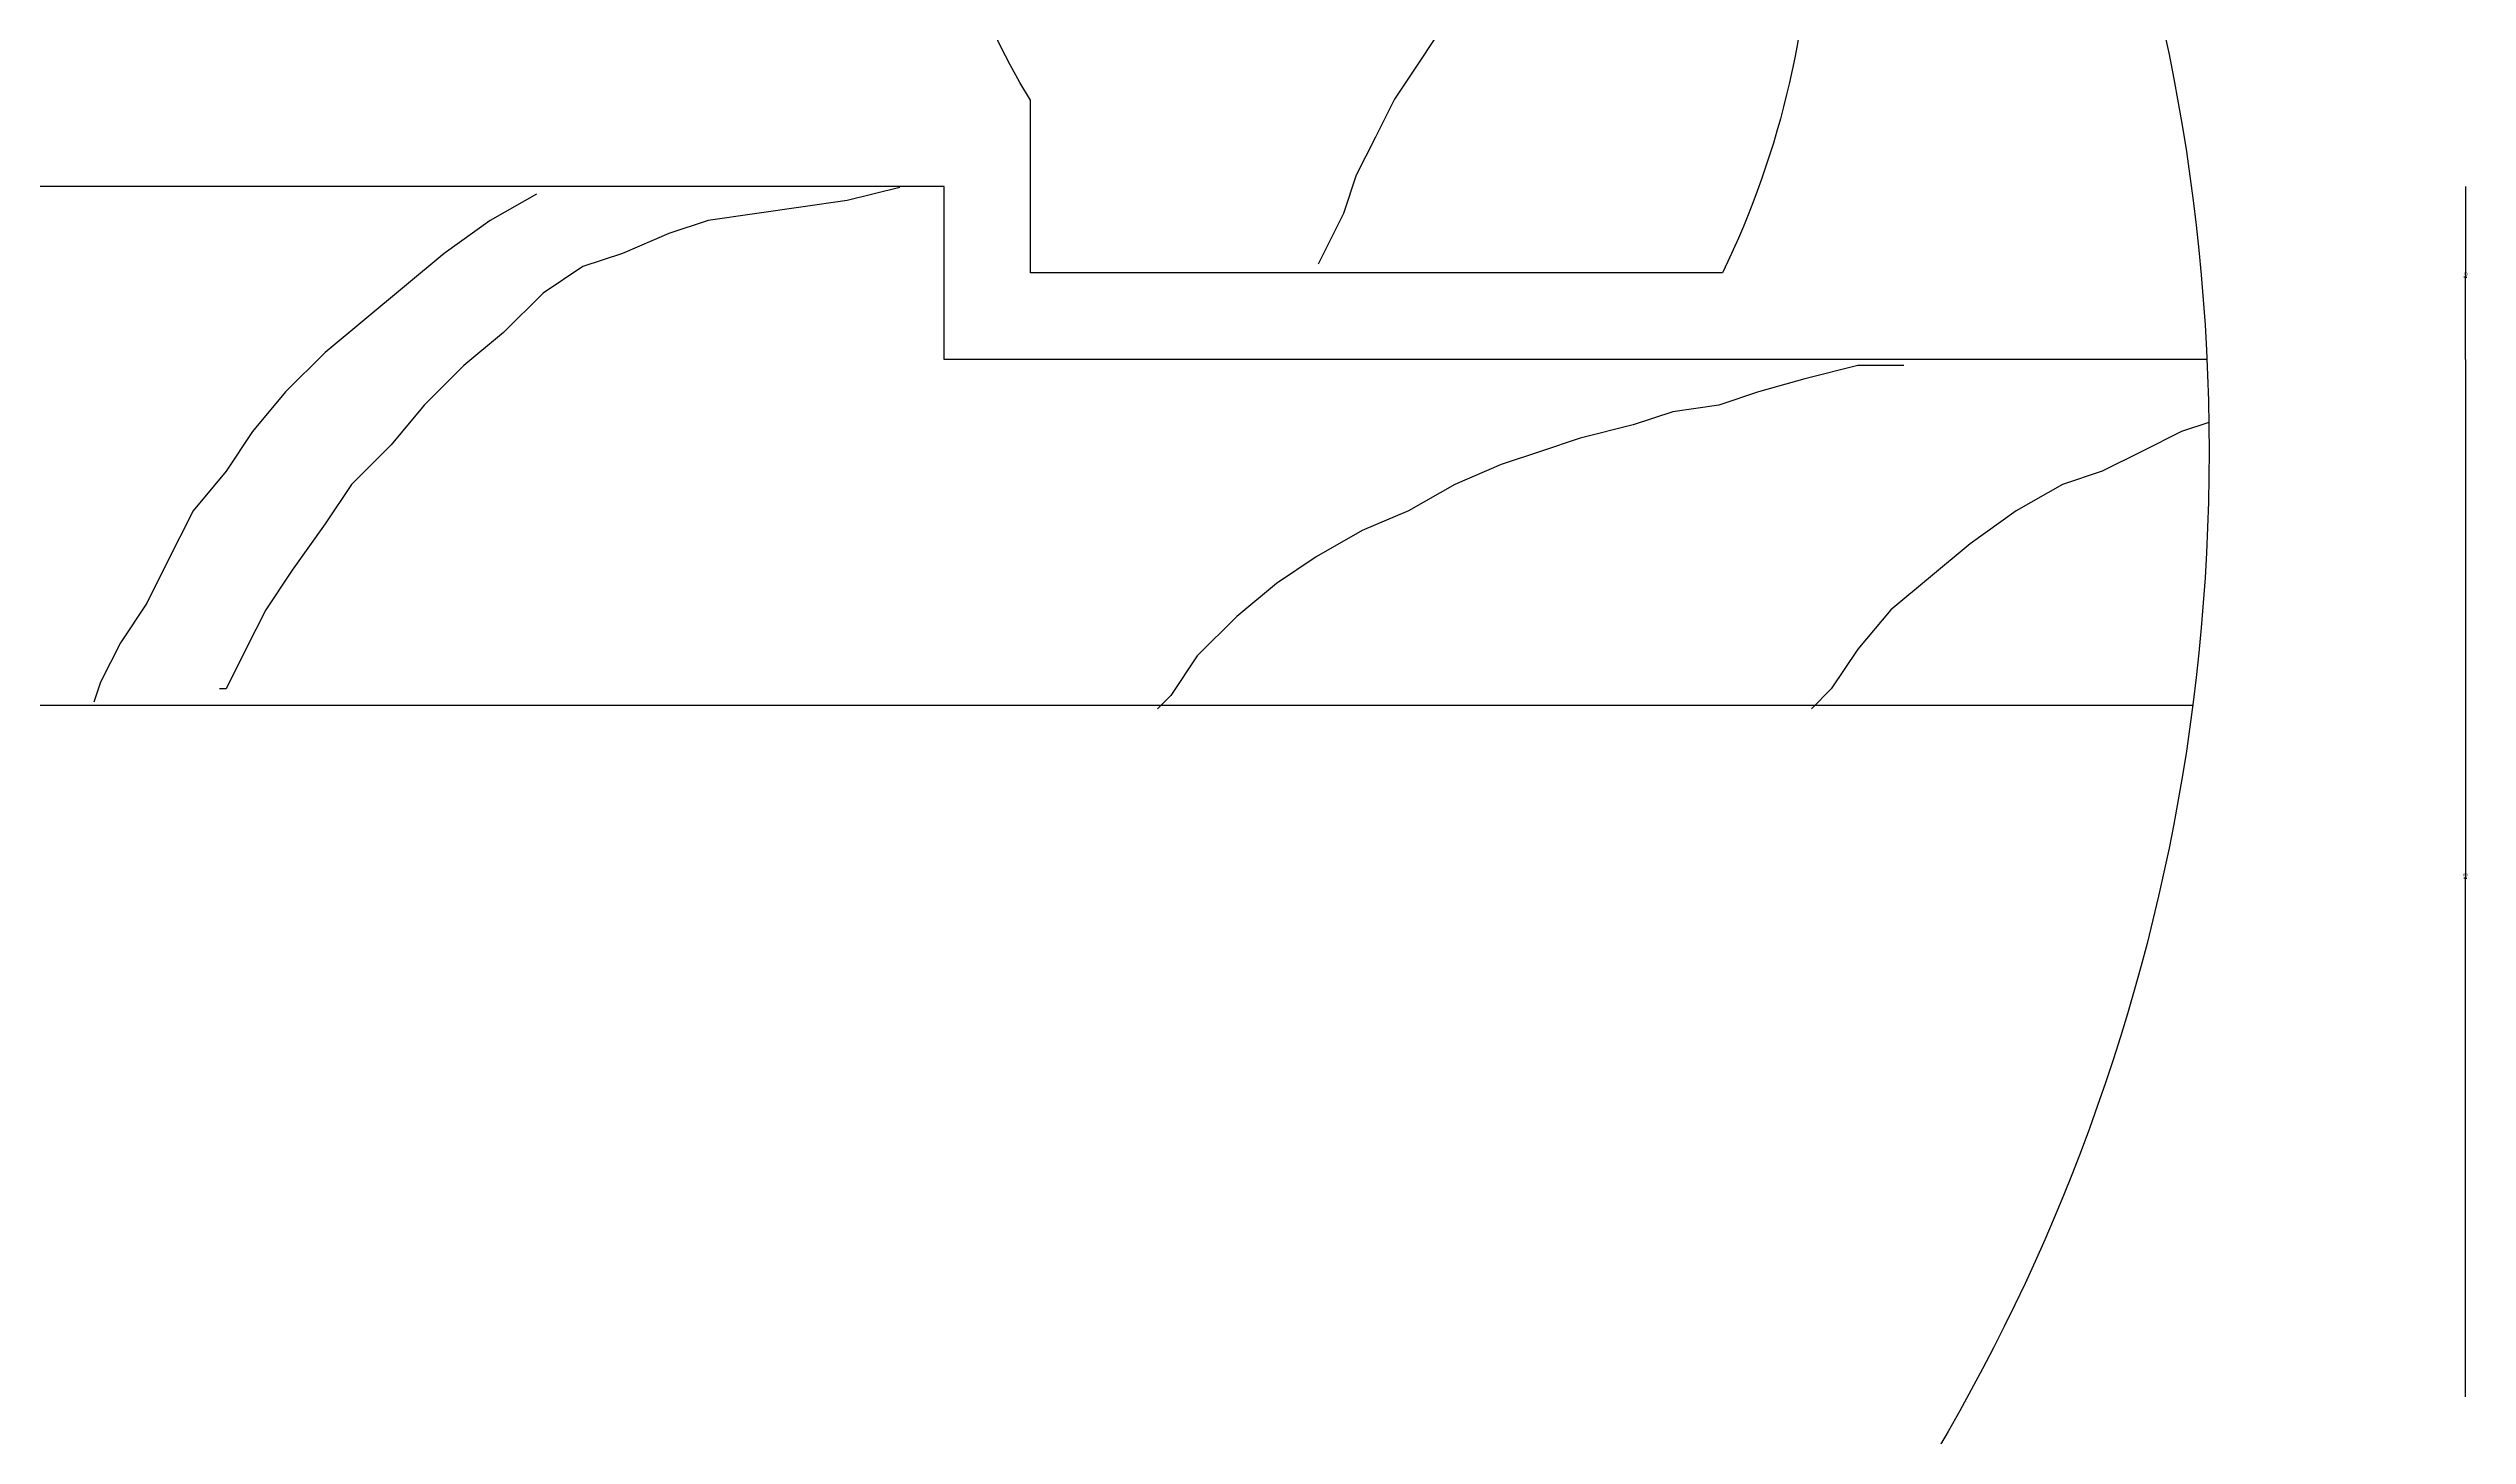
# Model space of a CAD drawing. Header units: metres. Extents: x 289 to 5205, y 117 to 7144.
# Drawn here: x 3404 to 4243, y 2671 to 3153 of the extents above; entities that cross this region are included whole.
import ezdxf

# ---------------------------------------------------------------- set-up
doc = ezdxf.new("R2010")
doc.units = ezdxf.units.M
for name, color, linetype in [('2', 2, 'Continuous'), ('4', 4, 'Continuous'), ('BH', 3, 'Continuous'), ('DIM', 3, 'Continuous')]:
    doc.layers.add(name, color=color, linetype=linetype)
doc.dimstyles.get("Standard").update_dxf_attribs({"dimtxt": 2.5, "dimasz": 2.5, "dimexe": 1.25, "dimexo": 0.625, "dimtad": 1, "dimcen": 2.5, "dimazin": 3, "dimtfac": 1, "dimtmove": 0, "dimatfit": 3})

# ---------------------------------------------------------------- blocks, each defined once
blk = doc.blocks.new('*D44')
for p, q in [((4242.2, 3104.55), (4242.2, 3073.04)), ((4241.95, 3073.04), (4241.7, 3073.04)), ((4242.2, 3044.55), (4242.2, 3073.04)), ((4242.2, 3073.04), (4242.2, 3073.04)), ((4242.45, 3073.04), (4242.7, 3073.04))]:
    blk.add_line(p, q)
at = {"layer": 'Defpoints'}
for p in [(4242.2, 3104.55), (4242.2, 3073.04), (4242.2, 3044.55)]:
    blk.add_point(p, dxfattribs=at)
at = {"layer": 'DIM', "insert": (4242.2, 3074.165), "char_height": 1, "attachment_point": 5}
blk.add_mtext('10', dxfattribs=at)
blk = doc.blocks.new('*D45')
for p, q in [((4242.2, 3044.55), (4242.2, 2864.55)), ((4241.95, 2864.55), (4241.7, 2864.55)), ((4242.2, 2684.55), (4242.2, 2864.55)), ((4242.2, 2864.55), (4242.2, 2864.55)), ((4242.45, 2864.55), (4242.7, 2864.55))]:
    blk.add_line(p, q)
at = {"layer": 'Defpoints'}
for p in [(4242.2, 3044.55), (4242.2, 2864.55), (4242.2, 2684.55)]:
    blk.add_point(p, dxfattribs=at)
at = {"layer": 'DIM', "insert": (4242.2, 2865.675), "char_height": 1, "attachment_point": 5}
blk.add_mtext('60', dxfattribs=at)

msp = doc.modelspace()

# ---------------------------------------------------------------- hatches: boundary and pattern name
at = {"layer": 'BH'}
h = msp.add_hatch(dxfattribs=at)
h.set_pattern_fill('AR-CONC', scale=60)
h.paths.add_polyline_path([(2994.43, 2924.55), (2994.43, 2521.86, 0.62), (4147.56, 2924.55)])
h = msp.add_hatch(dxfattribs=at)
h.set_pattern_fill('ANSI31', scale=1500)
h.paths.add_polyline_path([(4147.56, 2924.55), (2994.43, 2924.55), (2994.43, 2521.86, 0.62)])

# ---------------------------------------------------------------- linework, layer by layer
at = {"layer": '2'}
msp.add_line((2994.43, 2924.55), (4147.56, 2924.55), dxfattribs=at)
at = {"layer": '4'}
for points in [[(3721.59, 3284.55), (3864.43, 3284.55), (3864.43, 3344.55), (3984.43, 3344.55, -0.23), (3984.43, 3074.55), (3744.43, 3074.55), (3744.43, 3134.55, -0.29), (3744.43, 3344.55), (3834.43, 3344.55), (3834.43, 3284.55)], [(4152.51, 3044.55), (3714.43, 3044.55), (3714.43, 3104.55), (2994.43, 3104.55), (2934.43, 3104.55), (2934.43, 2984.55), (2904.43, 2984.55, -0.2), (2904.43, 2744.55), (2994.43, 2744.55)]]:
    msp.add_lwpolyline(points, format="xyb", dxfattribs=at)
at = {"layer": 'BH'}
for p, q in [((3888.28, 3161.32), (3879.46, 3148.1)), ((3879.46, 3148.1), (3870.64, 3134.88)), ((3870.64, 3134.88), (3864.03, 3121.66)), ((3864.03, 3121.66), (3857.41, 3108.44)), ((3857.41, 3108.44), (3853, 3095.22)), ((3573.05, 3101.94), (3557, 3092.78)), ((3680.75, 3099.65), (3648.67, 3095.07)), ((3699.09, 3104.23), (3680.75, 3099.65)), ((3557, 3092.78), (3540.96, 3081.33)), ((3632.63, 3092.78), (3618.88, 3088.2)), ((3648.67, 3095.07), (3632.63, 3092.78)), ((3853, 3095.22), (3846.39, 3082)), ((3540.96, 3081.33), (3527.21, 3069.88)), ((3602.84, 3081.33), (3589.09, 3076.75)), ((3618.88, 3088.2), (3602.84, 3081.33)), ((3846.39, 3082), (3844.18, 3077.6)), ((3589.09, 3076.75), (3575.34, 3067.59)), ((3527.21, 3069.88), (3513.46, 3058.43)), ((3575.34, 3067.59), (3561.59, 3053.85)), ((3513.46, 3058.43), (3499.71, 3046.98)), ((3499.71, 3046.98), (3485.96, 3033.24)), ((3561.59, 3053.85), (3547.84, 3042.4)), ((3547.84, 3042.4), (3534.09, 3028.66)), ((4031.38, 3042.4), (4013.04, 3037.82)), ((4047.42, 3042.4), (4031.38, 3042.4)), ((3485.96, 3033.24), (3474.51, 3019.5)), ((3997, 3033.24), (3983.25, 3028.66)), ((4013.04, 3037.82), (3997, 3033.24)), ((3534.09, 3028.66), (3522.63, 3014.92)), ((3953.46, 3021.79), (3935.13, 3017.21)), ((3967.21, 3026.37), (3953.46, 3021.79)), ((3983.25, 3028.66), (3967.21, 3026.37)), ((4153.18, 3022.67), (4143.67, 3019.5)), ((3474.51, 3019.5), (3465.34, 3005.76)), ((3522.63, 3014.92), (3508.88, 3001.18)), ((3935.13, 3017.21), (3921.38, 3012.63)), ((4143.67, 3019.5), (4129.92, 3012.63)), ((3465.34, 3005.76), (3453.88, 2992.02)), ((3907.63, 3008.05), (3891.59, 3001.18)), ((3921.38, 3012.63), (3907.63, 3008.05)), ((4116.17, 3005.76), (4102.42, 3001.18)), ((4129.92, 3012.63), (4116.17, 3005.76)), ((3508.88, 3001.18), (3499.71, 2987.44)), ((3891.59, 3001.18), (3875.54, 2992.02)), ((4102.42, 3001.18), (4086.38, 2992.02)), ((3453.88, 2992.02), (3444.71, 2973.7)), ((3875.54, 2992.02), (3859.5, 2985.15)), ((4086.38, 2992.02), (4070.33, 2980.57)), ((3499.71, 2987.44), (3488.26, 2971.41)), ((3859.5, 2985.15), (3843.46, 2975.99)), ((4070.33, 2980.57), (4056.58, 2969.12)), ((3444.71, 2973.7), (3437.84, 2959.96)), ((3488.26, 2971.41), (3479.09, 2957.67)), ((3843.46, 2975.99), (3829.71, 2966.83)), ((3829.71, 2966.83), (3815.96, 2955.38)), ((4056.58, 2969.12), (4042.83, 2957.67)), ((3437.84, 2959.96), (3428.67, 2946.22)), ((3479.09, 2957.67), (3472.21, 2943.93)), ((3815.96, 2955.38), (3802.21, 2941.64)), ((4042.83, 2957.67), (4031.38, 2943.93)), ((3428.67, 2946.22), (3421.8, 2932.48)), ((3472.21, 2943.93), (3465.34, 2930.19)), ((3802.21, 2941.64), (3793.04, 2927.9)), ((4031.38, 2943.93), (4022.21, 2930.19)), ((3421.8, 2932.48), (3419.51, 2925.61)), ((3465.34, 2930.19), (3463.05, 2930.19)), ((4022.21, 2930.19), (4015.34, 2923.32)), ((3793.04, 2927.9), (3788.46, 2923.32))]:
    msp.add_line(p, q, dxfattribs=at)
at = {"layer": 'DIM'}
msp.add_circle((3469.92, 3012.63), 683.33, dxfattribs=at)

# ---------------------------------------------------------------- dimensions: what is measured, and where the dimension line sits
for base, p1, p2, text, picture, middle in [((4242.2, 3073.04), (4242.2, 3104.55), (4242.2, 3044.55), '10', '*D44', (4242.2, 3074.165)), ((4242.2, 2864.55), (4242.2, 3044.55), (4242.2, 2684.55), '60', '*D45', (4242.2, 2865.675))]:
    dim = msp.add_linear_dim(base=base, p1=p1, p2=p2, text=text, dimstyle='Standard', dxfattribs=at)
    dim.commit()
    dim.dimension.update_dxf_attribs({"geometry": picture, "text_midpoint": middle})

doc.saveas('drawing.dxf')
